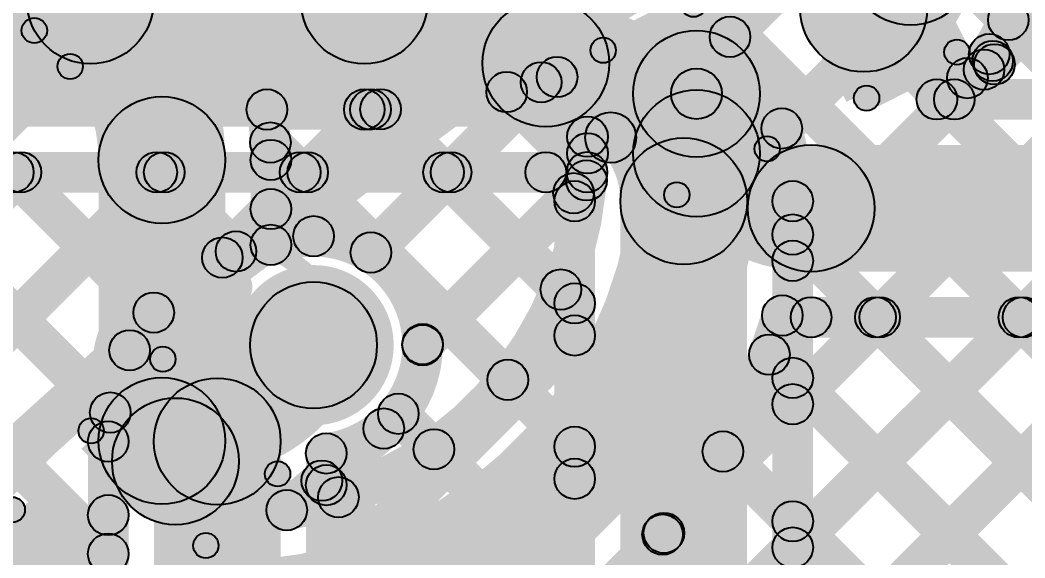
# Model space of a CAD drawing. Header units: millimetres. Extents: x -2.17 to 2.17, y -2.17 to 2.17.
# Drawn here: x -0.4489 to -0.2507, y 0.4434 to 0.5495 of the extents above; entities that cross this region are included whole.
import ezdxf

# ---------------------------------------------------------------- set-up
doc = ezdxf.new("R2010")
doc.units = ezdxf.units.MM
doc.header["$MEASUREMENT"] = 0
for name, color, linetype in [('BottomLayer', 5, 'Continuous'), ('BottomSolder', 6, 'Continuous'), ('Mechanical2', 216, 'Continuous'), ('TopLayer', 1, 'Continuous'), ('TopOverlay', 2, 'Continuous'), ('TopPaste', 8, 'Continuous'), ('TopSolder', 216, 'Continuous'), ('ViaHoleLayer', 16, 'Continuous')]:
    doc.layers.add(name, color=color, linetype=linetype)

# ---------------------------------------------------------------- blocks, each defined once
blk = doc.blocks.new('WS2812B_M____241')
at = {"layer": 'TopOverlay'}
h = blk.add_hatch(color=2, dxfattribs=at)
edge = h.paths.add_edge_path()
edge.add_arc((-0.07, 0.07), 0.0025, 0, 360)
h = blk.add_hatch(color=2, dxfattribs=at)
edge = h.paths.add_edge_path()
edge.add_arc((-0.07, 0.07), 0.0025, 0, 360)
for points in [[(0.07, 0.0725), (0.07, 0.0675), (-0.07, 0.0675), (-0.07, 0.0725)], [(-0.0675, 0.06), (-0.0725, 0.06), (-0.0725, 0.07), (-0.0675, 0.07)]]:
    blk.add_hatch(color=2, dxfattribs=at).paths.add_polyline_path(points)
h = blk.add_hatch(color=2, dxfattribs=at)
edge = h.paths.add_edge_path()
edge.add_arc((-0.07, 0.06), 0.0025, 0, 360)
for centre in [(-0.07, 0.07), (-0.07, 0.07), (-0.07, 0.06)]:
    blk.add_circle(centre, 0.0025, dxfattribs=at)
blk = doc.blocks.new('C__0402_410')
at = {"layer": 'TopLayer'}
for points in [[(-0.0275, -0.0125), (-0.0275, 0.0125), (-0.0095, 0.0125), (-0.0095, -0.0125)], [(0.0095, -0.0125), (0.0095, 0.0125), (0.0275, 0.0125), (0.0275, -0.0125)]]:
    blk.add_hatch(color=1, dxfattribs=at).paths.add_polyline_path(points)
at = {"layer": 'TopOverlay'}
h = blk.add_hatch(color=2, dxfattribs=at)
edge = h.paths.add_edge_path()
edge.add_arc((-0.031, 0.016), 0.0025, 0, 360)
h = blk.add_hatch(color=2, dxfattribs=at)
edge = h.paths.add_edge_path()
edge.add_arc((-0.031, 0.016), 0.0025, 0, 360)
for points in [[(-0.031, 0.0135), (-0.031, 0.0185), (-0.011, 0.0185), (-0.011, 0.0135)], [(0.011, 0.0135), (0.011, 0.0185), (0.031, 0.0185), (0.031, 0.0135)], [(-0.0335, 0.016), (-0.0285, 0.016), (-0.0285, -0.016), (-0.0335, -0.016)], [(0.0285, 0.016), (0.0335, 0.016), (0.0335, -0.016), (0.0285, -0.016)], [(-0.031, -0.0185), (-0.031, -0.0135), (-0.011, -0.0135), (-0.011, -0.0185)], [(0.011, -0.0185), (0.011, -0.0135), (0.031, -0.0135), (0.031, -0.0185)]]:
    blk.add_hatch(color=2, dxfattribs=at).paths.add_polyline_path(points)
h = blk.add_hatch(color=2, dxfattribs=at)
edge = h.paths.add_edge_path()
edge.add_arc((-0.011, 0.016), 0.0025, 0, 360)
h = blk.add_hatch(color=2, dxfattribs=at)
edge = h.paths.add_edge_path()
edge.add_arc((0.011, 0.016), 0.0025, 0, 360)
h = blk.add_hatch(color=2, dxfattribs=at)
edge = h.paths.add_edge_path()
edge.add_arc((0.031, 0.016), 0.0025, 0, 360)
h = blk.add_hatch(color=2, dxfattribs=at)
edge = h.paths.add_edge_path()
edge.add_arc((0.031, 0.016), 0.0025, 0, 360)
h = blk.add_hatch(color=2, dxfattribs=at)
edge = h.paths.add_edge_path()
edge.add_arc((-0.031, -0.016), 0.0025, 0, 360)
h = blk.add_hatch(color=2, dxfattribs=at)
edge = h.paths.add_edge_path()
edge.add_arc((-0.031, -0.016), 0.0025, 0, 360)
h = blk.add_hatch(color=2, dxfattribs=at)
edge = h.paths.add_edge_path()
edge.add_arc((-0.011, -0.016), 0.0025, 0, 360)
h = blk.add_hatch(color=2, dxfattribs=at)
edge = h.paths.add_edge_path()
edge.add_arc((0.011, -0.016), 0.0025, 0, 360)
h = blk.add_hatch(color=2, dxfattribs=at)
edge = h.paths.add_edge_path()
edge.add_arc((0.031, -0.016), 0.0025, 0, 360)
h = blk.add_hatch(color=2, dxfattribs=at)
edge = h.paths.add_edge_path()
edge.add_arc((0.031, -0.016), 0.0025, 0, 360)
at = {"layer": 'TopPaste'}
for points in [[(-0.0275, -0.0125), (-0.0275, 0.0125), (-0.0095, 0.0125), (-0.0095, -0.0125)], [(0.0095, -0.0125), (0.0095, 0.0125), (0.0275, 0.0125), (0.0275, -0.0125)]]:
    blk.add_hatch(color=8, dxfattribs=at).paths.add_polyline_path(points)
at = {"layer": 'TopSolder'}
for points in [[(-0.02986, -0.01486), (-0.02986, 0.01486), (-0.00714, 0.01486), (-0.00714, -0.01486)], [(0.00714, -0.01486), (0.00714, 0.01486), (0.02986, 0.01486), (0.02986, -0.01486)]]:
    blk.add_hatch(color=216, dxfattribs=at).paths.add_polyline_path(points)
at = {"layer": 'TopOverlay'}
for centre in [(-0.031, 0.016), (-0.031, 0.016), (-0.011, 0.016), (0.011, 0.016), (0.031, 0.016), (0.031, 0.016), (-0.031, -0.016), (-0.031, -0.016), (-0.011, -0.016), (0.011, -0.016), (0.031, -0.016), (0.031, -0.016)]:
    blk.add_circle(centre, 0.0025, dxfattribs=at)
blk = doc.blocks.new('C__0402_411')
at = {"layer": 'TopLayer'}
for points in [[(-0.0275, -0.0125), (-0.0275, 0.0125), (-0.0095, 0.0125), (-0.0095, -0.0125)], [(0.0095, -0.0125), (0.0095, 0.0125), (0.0275, 0.0125), (0.0275, -0.0125)]]:
    blk.add_hatch(color=1, dxfattribs=at).paths.add_polyline_path(points)
at = {"layer": 'TopOverlay'}
h = blk.add_hatch(color=2, dxfattribs=at)
edge = h.paths.add_edge_path()
edge.add_arc((-0.031, 0.016), 0.0025, 0, 360)
h = blk.add_hatch(color=2, dxfattribs=at)
edge = h.paths.add_edge_path()
edge.add_arc((-0.031, 0.016), 0.0025, 0, 360)
for points in [[(-0.031, 0.0135), (-0.031, 0.0185), (-0.011, 0.0185), (-0.011, 0.0135)], [(0.011, 0.0135), (0.011, 0.0185), (0.031, 0.0185), (0.031, 0.0135)], [(-0.0335, 0.016), (-0.0285, 0.016), (-0.0285, -0.016), (-0.0335, -0.016)], [(0.0285, 0.016), (0.0335, 0.016), (0.0335, -0.016), (0.0285, -0.016)], [(-0.031, -0.0185), (-0.031, -0.0135), (-0.011, -0.0135), (-0.011, -0.0185)], [(0.011, -0.0185), (0.011, -0.0135), (0.031, -0.0135), (0.031, -0.0185)]]:
    blk.add_hatch(color=2, dxfattribs=at).paths.add_polyline_path(points)
h = blk.add_hatch(color=2, dxfattribs=at)
edge = h.paths.add_edge_path()
edge.add_arc((-0.011, 0.016), 0.0025, 0, 360)
h = blk.add_hatch(color=2, dxfattribs=at)
edge = h.paths.add_edge_path()
edge.add_arc((0.011, 0.016), 0.0025, 0, 360)
h = blk.add_hatch(color=2, dxfattribs=at)
edge = h.paths.add_edge_path()
edge.add_arc((0.031, 0.016), 0.0025, 0, 360)
h = blk.add_hatch(color=2, dxfattribs=at)
edge = h.paths.add_edge_path()
edge.add_arc((0.031, 0.016), 0.0025, 0, 360)
h = blk.add_hatch(color=2, dxfattribs=at)
edge = h.paths.add_edge_path()
edge.add_arc((-0.031, -0.016), 0.0025, 0, 360)
h = blk.add_hatch(color=2, dxfattribs=at)
edge = h.paths.add_edge_path()
edge.add_arc((-0.031, -0.016), 0.0025, 0, 360)
h = blk.add_hatch(color=2, dxfattribs=at)
edge = h.paths.add_edge_path()
edge.add_arc((-0.011, -0.016), 0.0025, 0, 360)
h = blk.add_hatch(color=2, dxfattribs=at)
edge = h.paths.add_edge_path()
edge.add_arc((0.011, -0.016), 0.0025, 0, 360)
h = blk.add_hatch(color=2, dxfattribs=at)
edge = h.paths.add_edge_path()
edge.add_arc((0.031, -0.016), 0.0025, 0, 360)
h = blk.add_hatch(color=2, dxfattribs=at)
edge = h.paths.add_edge_path()
edge.add_arc((0.031, -0.016), 0.0025, 0, 360)
at = {"layer": 'TopPaste'}
for points in [[(-0.0275, -0.0125), (-0.0275, 0.0125), (-0.0095, 0.0125), (-0.0095, -0.0125)], [(0.0095, -0.0125), (0.0095, 0.0125), (0.0275, 0.0125), (0.0275, -0.0125)]]:
    blk.add_hatch(color=8, dxfattribs=at).paths.add_polyline_path(points)
at = {"layer": 'TopSolder'}
for points in [[(-0.02986, -0.01486), (-0.02986, 0.01486), (-0.00714, 0.01486), (-0.00714, -0.01486)], [(0.00714, -0.01486), (0.00714, 0.01486), (0.02986, 0.01486), (0.02986, -0.01486)]]:
    blk.add_hatch(color=216, dxfattribs=at).paths.add_polyline_path(points)
at = {"layer": 'TopOverlay'}
for centre in [(-0.031, 0.016), (-0.031, 0.016), (-0.011, 0.016), (0.011, 0.016), (0.031, 0.016), (0.031, 0.016), (-0.031, -0.016), (-0.031, -0.016), (-0.011, -0.016), (0.011, -0.016), (0.031, -0.016), (0.031, -0.016)]:
    blk.add_circle(centre, 0.0025, dxfattribs=at)

msp = doc.modelspace()

# ---------------------------------------------------------------- hatches: boundary and pattern name
at = {"layer": 'BottomLayer'}
for points in [[(-0.30604, 0.5434), (-0.3117, 0.54906), (0.96823, 1.82898), (0.97388, 1.82332)], [(-1.29351, 1.58342), (-1.28786, 1.58908), (-0.20667, 0.50789), (-0.21233, 0.50224)], [(-1.30951, 1.57114), (-1.30386, 1.57679), (-0.20667, 0.47961), (-0.21233, 0.47395)], [(-1.32551, 1.55885), (-1.31985, 1.56451), (-0.09317, 0.33782), (-0.09883, 0.33217)], [(-0.29583, 0.52532), (-0.30149, 0.53098), (-0.21162, 0.62085), (-0.20596, 0.61519)], [(-0.29367, 0.4992), (-0.29933, 0.50486), (-0.21233, 0.59186), (-0.20667, 0.5862)], [(-0.29367, 0.47091), (-0.29933, 0.47657), (-0.21233, 0.56357), (-0.20667, 0.55791)], [(-0.56506, 0.5285), (-0.56506, 0.5535), (-0.3452, 0.5535), (-0.3452, 0.5285)], [(-0.29367, 0.44263), (-0.29933, 0.44829), (-0.21233, 0.53529), (-0.20667, 0.52963)], [(-0.56506, 0.5155), (-0.56506, 0.5235), (-0.3452, 0.5235), (-0.3452, 0.5155)], [(-0.48132, 0.51667), (-0.47567, 0.52233), (-0.42827, 0.47493), (-0.43392, 0.46927)], [(-0.47201, 0.49057), (-0.47766, 0.49623), (-0.45156, 0.52233), (-0.4459, 0.51667)], [(-0.45917, 0.47512), (-0.46483, 0.48078), (-0.42328, 0.52233), (-0.41762, 0.51667)], [(-0.45304, 0.51667), (-0.44738, 0.52233), (-0.4197, 0.49464), (-0.42535, 0.48899)], [(-0.42475, 0.51667), (-0.4191, 0.52233), (-0.40348, 0.50671), (-0.40914, 0.50106)], [(-0.40616, 0.49985), (-0.41182, 0.5055), (-0.39499, 0.52233), (-0.38934, 0.51667)], [(-0.39647, 0.51667), (-0.39081, 0.52233), (-0.33667, 0.46819), (-0.34233, 0.46253)], [(-0.37687, 0.50085), (-0.38253, 0.50651), (-0.36671, 0.52233), (-0.36105, 0.51667)], [(-0.36819, 0.51667), (-0.36253, 0.52233), (-0.33667, 0.49647), (-0.34233, 0.49081)], [(-0.36667, 0.48277), (-0.37233, 0.48842), (-0.34255, 0.5182), (-0.33689, 0.51255)], [(-0.3355, 0.339), (-0.3435, 0.339), (-0.3435, 0.5138), (-0.3355, 0.5138)], [(-0.3055, 0.339), (-0.3305, 0.339), (-0.3305, 0.5138), (-0.3055, 0.5138)], [(-0.2925, 0.339), (-0.3005, 0.339), (-0.3005, 0.5138), (-0.2925, 0.5138)], [(-0.29933, 0.50438), (-0.29367, 0.51004), (-0.09317, 0.30954), (-0.09883, 0.30388)], [(-0.29367, 0.41435), (-0.29933, 0.42), (-0.21233, 0.507), (-0.20667, 0.50135)], [(-0.38567, 0.43548), (-0.39133, 0.44114), (-0.34233, 0.49014), (-0.33667, 0.48448)], [(-0.45917, 0.44684), (-0.46483, 0.45249), (-0.43011, 0.48721), (-0.42446, 0.48155)], [(-0.29933, 0.4761), (-0.29367, 0.48176), (-0.09911, 0.2872), (-0.10477, 0.28154)], [(-0.46483, 0.4719), (-0.45917, 0.47755), (-0.42867, 0.44705), (-0.43433, 0.4414)], [(-0.37712, 0.46903), (-0.37146, 0.47469), (-0.33667, 0.4399), (-0.34233, 0.43425)], [(-0.4275, 0.37639), (-0.4355, 0.37639), (-0.4355, 0.46639), (-0.4275, 0.46639)], [(-0.3975, 0.37639), (-0.4225, 0.37639), (-0.4225, 0.46639), (-0.3975, 0.46639)], [(-0.3845, 0.37639), (-0.3925, 0.37639), (-0.3925, 0.46404), (-0.3845, 0.46404)], [(-0.38567, 0.4072), (-0.39133, 0.41286), (-0.34233, 0.46186), (-0.33667, 0.4562)], [(-0.39133, 0.45496), (-0.38567, 0.46062), (-0.33667, 0.41162), (-0.34233, 0.40596)], [(-0.45917, 0.41855), (-0.46483, 0.42421), (-0.43433, 0.45471), (-0.42867, 0.44905)], [(-0.29933, 0.44781), (-0.29367, 0.45347), (0.00283, 0.15697), (-0.00283, 0.15131)]]:
    msp.add_hatch(color=5, dxfattribs=at).paths.add_polyline_path(points)
h = msp.add_hatch(color=5, dxfattribs=at)
edge = h.paths.add_edge_path()
edge.add_arc((-0.3452, 0.541), 0.0125, 0, 360)
h = msp.add_hatch(color=5, dxfattribs=at)
edge = h.paths.add_edge_path()
edge.add_arc((-0.3452, 0.541), 0.0125, 0, 360)
h = msp.add_hatch(color=5, dxfattribs=at)
edge = h.paths.add_edge_path()
edge.add_arc((-0.30887, 0.54623), 0.004, 0, 360)
h = msp.add_hatch(color=5, dxfattribs=at)
edge = h.paths.add_edge_path()
edge.add_arc((-0.29866, 0.52815), 0.004, 0, 360)
h = msp.add_hatch(color=5, dxfattribs=at)
edge = h.paths.add_edge_path()
edge.add_arc((-0.318, 0.5138), 0.0125, 0, 360)
h = msp.add_hatch(color=5, dxfattribs=at)
edge = h.paths.add_edge_path()
edge.add_arc((-0.318, 0.5138), 0.0125, 0, 360)
h = msp.add_hatch(color=5, dxfattribs=at)
edge = h.paths.add_edge_path()
edge.add_arc((-0.45021, 0.5195), 0.004, 0, 360)
h = msp.add_hatch(color=5, dxfattribs=at)
edge = h.paths.add_edge_path()
edge.add_arc((-0.44873, 0.5195), 0.004, 0, 360)
h = msp.add_hatch(color=5, dxfattribs=at)
edge = h.paths.add_edge_path()
edge.add_arc((-0.42193, 0.5195), 0.004, 0, 360)
h = msp.add_hatch(color=5, dxfattribs=at)
edge = h.paths.add_edge_path()
edge.add_arc((-0.42045, 0.5195), 0.004, 0, 360)
h = msp.add_hatch(color=5, dxfattribs=at)
edge = h.paths.add_edge_path()
edge.add_arc((-0.39364, 0.5195), 0.004, 0, 360)
h = msp.add_hatch(color=5, dxfattribs=at)
edge = h.paths.add_edge_path()
edge.add_arc((-0.39216, 0.5195), 0.004, 0, 360)
h = msp.add_hatch(color=5, dxfattribs=at)
edge = h.paths.add_edge_path()
edge.add_arc((-0.36536, 0.5195), 0.004, 0, 360)
h = msp.add_hatch(color=5, dxfattribs=at)
edge = h.paths.add_edge_path()
edge.add_arc((-0.36388, 0.5195), 0.004, 0, 360)
h = msp.add_hatch(color=5, dxfattribs=at)
edge = h.paths.add_edge_path()
edge.add_arc((-0.3452, 0.5195), 0.004, 0, 360)
h = msp.add_hatch(color=5, dxfattribs=at)
edge = h.paths.add_edge_path()
edge.add_arc((-0.3452, 0.5195), 0.004, 0, 360)
h = msp.add_hatch(color=5, dxfattribs=at)
edge = h.paths.add_edge_path()
edge.add_arc((-0.33972, 0.51537), 0.004, 0, 360)
h = msp.add_hatch(color=5, dxfattribs=at)
edge = h.paths.add_edge_path()
edge.add_arc((-0.3395, 0.5138), 0.004, 0, 360)
h = msp.add_hatch(color=5, dxfattribs=at)
edge = h.paths.add_edge_path()
edge.add_arc((-0.3395, 0.5138), 0.004, 0, 360)
h = msp.add_hatch(color=5, dxfattribs=at)
edge = h.paths.add_edge_path()
edge.add_arc((-0.2965, 0.5138), 0.004, 0, 360)
h = msp.add_hatch(color=5, dxfattribs=at)
edge = h.paths.add_edge_path()
edge.add_arc((-0.2965, 0.5138), 0.004, 0, 360)
h = msp.add_hatch(color=5, dxfattribs=at)
edge = h.paths.add_edge_path()
edge.add_arc((-0.391, 0.50689), 0.004, 0, 360)
h = msp.add_hatch(color=5, dxfattribs=at)
edge = h.paths.add_edge_path()
edge.add_arc((-0.391, 0.50689), 0.004, 0, 360)
h = msp.add_hatch(color=5, dxfattribs=at)
edge = h.paths.add_edge_path()
edge.add_arc((-0.2965, 0.50721), 0.004, 0, 360)
h = msp.add_hatch(color=5, dxfattribs=at)
edge = h.paths.add_edge_path()
edge.add_arc((-0.40631, 0.50388), 0.004, 0, 360)
h = msp.add_hatch(color=5, dxfattribs=at)
edge = h.paths.add_edge_path()
edge.add_arc((-0.3797, 0.50368), 0.004, 0, 360)
h = msp.add_hatch(color=5, dxfattribs=at)
edge = h.paths.add_edge_path()
edge.add_arc((-0.40899, 0.50267), 0.004, 0, 360)
h = msp.add_hatch(color=5, dxfattribs=at)
edge = h.paths.add_edge_path()
edge.add_arc((-0.2965, 0.50203), 0.004, 0, 360)
h = msp.add_hatch(color=5, dxfattribs=at)
edge = h.paths.add_edge_path()
edge.add_arc((-0.391, 0.48539), 0.0125, 0, 360)
h = msp.add_hatch(color=5, dxfattribs=at)
edge = h.paths.add_edge_path()
edge.add_arc((-0.3395, 0.49364), 0.004, 0, 360)
h = msp.add_hatch(color=5, dxfattribs=at)
edge = h.paths.add_edge_path()
edge.add_arc((-0.42252, 0.49181), 0.004, 0, 360)
h = msp.add_hatch(color=5, dxfattribs=at)
edge = h.paths.add_edge_path()
edge.add_arc((-0.391, 0.48539), 0.01181, 0, 360)
h = msp.add_hatch(color=5, dxfattribs=at)
edge = h.paths.add_edge_path()
edge.add_arc((-0.3695, 0.48559), 0.004, 0, 360)
h = msp.add_hatch(color=5, dxfattribs=at)
edge = h.paths.add_edge_path()
edge.add_arc((-0.3395, 0.48731), 0.004, 0, 360)
h = msp.add_hatch(color=5, dxfattribs=at)
edge = h.paths.add_edge_path()
edge.add_arc((-0.42729, 0.48438), 0.004, 0, 360)
h = msp.add_hatch(color=5, dxfattribs=at)
edge = h.paths.add_edge_path()
edge.add_arc((-0.3695, 0.48539), 0.004, 0, 360)
h = msp.add_hatch(color=5, dxfattribs=at)
edge = h.paths.add_edge_path()
edge.add_arc((-0.3695, 0.48539), 0.004, 0, 360)
h = msp.add_hatch(color=5, dxfattribs=at)
edge = h.paths.add_edge_path()
edge.add_arc((-0.2965, 0.47893), 0.004, 0, 360)
h = msp.add_hatch(color=5, dxfattribs=at)
edge = h.paths.add_edge_path()
edge.add_arc((-0.41, 0.46639), 0.0125, 0, 360)
h = msp.add_hatch(color=5, dxfattribs=at)
edge = h.paths.add_edge_path()
edge.add_arc((-0.41, 0.46639), 0.0125, 0, 360)
h = msp.add_hatch(color=5, dxfattribs=at)
edge = h.paths.add_edge_path()
edge.add_arc((-0.2965, 0.47374), 0.004, 0, 360)
h = msp.add_hatch(color=5, dxfattribs=at)
edge = h.paths.add_edge_path()
edge.add_arc((-0.4311, 0.4721), 0.004, 0, 360)
h = msp.add_hatch(color=5, dxfattribs=at)
edge = h.paths.add_edge_path()
edge.add_arc((-0.37429, 0.47186), 0.004, 0, 360)
h = msp.add_hatch(color=5, dxfattribs=at)
edge = h.paths.add_edge_path()
edge.add_arc((-0.4315, 0.46639), 0.004, 0, 360)
h = msp.add_hatch(color=5, dxfattribs=at)
edge = h.paths.add_edge_path()
edge.add_arc((-0.4315, 0.46639), 0.004, 0, 360)
h = msp.add_hatch(color=5, dxfattribs=at)
edge = h.paths.add_edge_path()
edge.add_arc((-0.3885, 0.46404), 0.004, 0, 360)
h = msp.add_hatch(color=5, dxfattribs=at)
edge = h.paths.add_edge_path()
edge.add_arc((-0.3885, 0.46404), 0.004, 0, 360)
h = msp.add_hatch(color=5, dxfattribs=at)
edge = h.paths.add_edge_path()
edge.add_arc((-0.3395, 0.46536), 0.004, 0, 360)
h = msp.add_hatch(color=5, dxfattribs=at)
edge = h.paths.add_edge_path()
edge.add_arc((-0.3885, 0.45779), 0.004, 0, 360)
h = msp.add_hatch(color=5, dxfattribs=at)
edge = h.paths.add_edge_path()
edge.add_arc((-0.3395, 0.45903), 0.004, 0, 360)
h = msp.add_hatch(color=5, dxfattribs=at)
edge = h.paths.add_edge_path()
edge.add_arc((-0.4315, 0.45188), 0.004, 0, 360)
h = msp.add_hatch(color=5, dxfattribs=at)
edge = h.paths.add_edge_path()
edge.add_arc((-0.2965, 0.45064), 0.004, 0, 360)
h = msp.add_hatch(color=5, dxfattribs=at)
edge = h.paths.add_edge_path()
edge.add_arc((-0.4315, 0.44423), 0.004, 0, 360)
h = msp.add_hatch(color=5, dxfattribs=at)
edge = h.paths.add_edge_path()
edge.add_arc((-0.2965, 0.44546), 0.004, 0, 360)
at = {"layer": 'BottomSolder'}
h = msp.add_hatch(color=6, dxfattribs=at)
edge = h.paths.add_edge_path()
edge.add_arc((-0.391, 0.48539), 0.01581, 0, 360)
at = {"layer": 'TopLayer'}
for points in [[(-0.25423, 0.53864), (-0.25989, 0.5443), (-0.18947, 0.61472), (-0.18381, 0.60906)], [(-0.43503, 0.54089), (-0.43503, 0.56589), (-0.381, 0.56589), (-0.381, 0.54089)], [(-0.25681, 0.54672), (-0.25116, 0.55238), (-0.2355, 0.53672), (-0.24115, 0.53106)], [(-0.26023, 0.53452), (-0.26386, 0.54165), (-0.25853, 0.54437), (-0.2549, 0.53724)], [(-0.26181, 0.53106), (-0.26747, 0.53672), (-0.2616, 0.54259), (-0.25594, 0.53693)], [(-0.37687, 0.50085), (-0.38253, 0.50651), (-0.34895, 0.54009), (-0.34329, 0.53443)], [(-0.34655, 0.53648), (-0.33942, 0.54011), (-0.33342, 0.52834), (-0.34055, 0.52471)], [(-0.33014, 0.52191), (-0.33468, 0.53082), (-0.31775, 0.53945), (-0.31321, 0.53054)], [(-0.35574, 0.53251), (-0.35009, 0.53817), (-0.33425, 0.52234), (-0.33991, 0.51668)], [(-0.26807, 0.52989), (-0.26807, 0.53789), (-0.23746, 0.53789), (-0.23746, 0.52989)], [(-0.4002, 0.52789), (-0.4002, 0.53589), (-0.381, 0.53589), (-0.381, 0.52789)], [(-0.39659, 0.50942), (-0.40225, 0.51507), (-0.3826, 0.53472), (-0.37694, 0.52907)], [(-0.38062, 0.52911), (-0.37496, 0.53476), (-0.3394, 0.4992), (-0.34506, 0.49354)], [(-0.30298, 0.52324), (-0.32798, 0.52324), (-0.32798, 0.53499), (-0.30298, 0.53499)], [(-0.40234, 0.52254), (-0.39668, 0.5282), (-0.34986, 0.48138), (-0.35552, 0.47572)], [(-0.33298, 0.52324), (-0.34098, 0.52324), (-0.34098, 0.52653), (-0.33298, 0.52653)], [(-0.29288, 0.49989), (-0.29288, 0.52489), (-0.23746, 0.52489), (-0.23746, 0.49989)], [(-0.40842, 0.46651), (-0.43342, 0.46651), (-0.43342, 0.52193), (-0.40842, 0.52193)], [(-0.39542, 0.50517), (-0.40342, 0.50517), (-0.40342, 0.52193), (-0.39542, 0.52193)], [(-0.36667, 0.48277), (-0.37233, 0.48842), (-0.34001, 0.52074), (-0.33435, 0.51508)], [(-0.4102, 0.4529), (-0.4263, 0.47204), (-0.39905, 0.49496), (-0.38295, 0.47582)], [(-0.35499, 0.38131), (-0.36065, 0.38697), (-0.2539, 0.49372), (-0.24824, 0.48806)], [(-0.34085, 0.36717), (-0.3465, 0.37283), (-0.22449, 0.49484), (-0.21884, 0.48918)], [(-0.31908, 0.44551), (-0.32473, 0.45117), (-0.28218, 0.49372), (-0.27653, 0.48806)], [(-0.29288, 0.48689), (-0.29288, 0.49489), (-0.23746, 0.49489), (-0.23746, 0.48689)], [(-0.28301, 0.48806), (-0.27735, 0.49372), (-0.21963, 0.436), (-0.22528, 0.43034)], [(-0.25472, 0.48806), (-0.24907, 0.49372), (-0.20667, 0.45132), (-0.21233, 0.44567)], [(-0.30393, 0.4807), (-0.29827, 0.48635), (-0.20927, 0.39736), (-0.21493, 0.3917)], [(-0.37712, 0.46903), (-0.37146, 0.47469), (-0.36444, 0.46768), (-0.3701, 0.46202)], [(-0.39372, 0.44978), (-0.39887, 0.45591), (-0.37974, 0.472), (-0.37459, 0.46587)], [(-0.31309, 0.46158), (-0.30744, 0.46724), (-0.21907, 0.37887), (-0.22472, 0.37321)], [(-0.3922, 0.45584), (-0.38655, 0.46149), (-0.38327, 0.45821), (-0.38892, 0.45256)], [(-0.325, 0.4452), (-0.31934, 0.45086), (-0.27371, 0.40523), (-0.27937, 0.39957)]]:
    msp.add_hatch(color=1, dxfattribs=at).paths.add_polyline_path(points)
h = msp.add_hatch(color=1, dxfattribs=at)
edge = h.paths.add_edge_path()
edge.add_arc((-0.27326, 0.56105), 0.0125, 0, 360)
h = msp.add_hatch(color=1, dxfattribs=at)
edge = h.paths.add_edge_path()
edge.add_arc((-0.27326, 0.56105), 0.0125, 0, 360)
h = msp.add_hatch(color=1, dxfattribs=at)
edge = h.paths.add_edge_path()
edge.add_arc((-0.43503, 0.55339), 0.0125, 0, 360)
h = msp.add_hatch(color=1, dxfattribs=at)
edge = h.paths.add_edge_path()
edge.add_arc((-0.43503, 0.55339), 0.0125, 0, 360)
h = msp.add_hatch(color=1, dxfattribs=at)
edge = h.paths.add_edge_path()
edge.add_arc((-0.43503, 0.55339), 0.0125, 0, 360)
h = msp.add_hatch(color=1, dxfattribs=at)
edge = h.paths.add_edge_path()
edge.add_arc((-0.381, 0.55339), 0.0125, 0, 360)
h = msp.add_hatch(color=1, dxfattribs=at)
edge = h.paths.add_edge_path()
edge.add_arc((-0.381, 0.55339), 0.0125, 0, 360)
h = msp.add_hatch(color=1, dxfattribs=at)
edge = h.paths.add_edge_path()
edge.add_arc((-0.28252, 0.55179), 0.0125, 0, 360)
h = msp.add_hatch(color=1, dxfattribs=at)
edge = h.paths.add_edge_path()
edge.add_arc((-0.25399, 0.54955), 0.004, 0, 360)
h = msp.add_hatch(color=1, dxfattribs=at)
edge = h.paths.add_edge_path()
edge.add_arc((-0.31548, 0.53499), 0.0125, 0, 360)
h = msp.add_hatch(color=1, dxfattribs=at)
edge = h.paths.add_edge_path()
edge.add_arc((-0.31548, 0.53499), 0.0125, 0, 360)
h = msp.add_hatch(color=1, dxfattribs=at)
edge = h.paths.add_edge_path()
edge.add_arc((-0.25774, 0.54282), 0.004, 0, 360)
h = msp.add_hatch(color=1, dxfattribs=at)
edge = h.paths.add_edge_path()
edge.add_arc((-0.25774, 0.54282), 0.004, 0, 360)
h = msp.add_hatch(color=1, dxfattribs=at)
edge = h.paths.add_edge_path()
edge.add_arc((-0.25706, 0.54147), 0.004, 0, 360)
h = msp.add_hatch(color=1, dxfattribs=at)
edge = h.paths.add_edge_path()
edge.add_arc((-0.25877, 0.53976), 0.004, 0, 360)
h = msp.add_hatch(color=1, dxfattribs=at)
edge = h.paths.add_edge_path()
edge.add_arc((-0.25672, 0.5408), 0.004, 0, 360)
h = msp.add_hatch(color=1, dxfattribs=at)
edge = h.paths.add_edge_path()
edge.add_arc((-0.34612, 0.53726), 0.004, 0, 360)
h = msp.add_hatch(color=1, dxfattribs=at)
edge = h.paths.add_edge_path()
edge.add_arc((-0.34298, 0.5383), 0.004, 0, 360)
h = msp.add_hatch(color=1, dxfattribs=at)
edge = h.paths.add_edge_path()
edge.add_arc((-0.34298, 0.5383), 0.004, 0, 360)
h = msp.add_hatch(color=1, dxfattribs=at)
edge = h.paths.add_edge_path()
edge.add_arc((-0.26205, 0.53809), 0.004, 0, 360)
h = msp.add_hatch(color=1, dxfattribs=at)
edge = h.paths.add_edge_path()
edge.add_arc((-0.26205, 0.53809), 0.004, 0, 360)
h = msp.add_hatch(color=1, dxfattribs=at)
edge = h.paths.add_edge_path()
edge.add_arc((-0.26205, 0.53809), 0.004, 0, 360)
h = msp.add_hatch(color=1, dxfattribs=at)
edge = h.paths.add_edge_path()
edge.add_arc((-0.35291, 0.53534), 0.004, 0, 360)
h = msp.add_hatch(color=1, dxfattribs=at)
edge = h.paths.add_edge_path()
edge.add_arc((-0.31548, 0.53499), 0.005, 0, 360)
h = msp.add_hatch(color=1, dxfattribs=at)
edge = h.paths.add_edge_path()
edge.add_arc((-0.26807, 0.53389), 0.004, 0, 360)
h = msp.add_hatch(color=1, dxfattribs=at)
edge = h.paths.add_edge_path()
edge.add_arc((-0.26807, 0.53389), 0.004, 0, 360)
h = msp.add_hatch(color=1, dxfattribs=at)
edge = h.paths.add_edge_path()
edge.add_arc((-0.26464, 0.53389), 0.004, 0, 360)
h = msp.add_hatch(color=1, dxfattribs=at)
edge = h.paths.add_edge_path()
edge.add_arc((-0.4002, 0.53189), 0.004, 0, 360)
h = msp.add_hatch(color=1, dxfattribs=at)
edge = h.paths.add_edge_path()
edge.add_arc((-0.4002, 0.53189), 0.004, 0, 360)
h = msp.add_hatch(color=1, dxfattribs=at)
edge = h.paths.add_edge_path()
edge.add_arc((-0.381, 0.53189), 0.004, 0, 360)
h = msp.add_hatch(color=1, dxfattribs=at)
edge = h.paths.add_edge_path()
edge.add_arc((-0.381, 0.53189), 0.004, 0, 360)
h = msp.add_hatch(color=1, dxfattribs=at)
edge = h.paths.add_edge_path()
edge.add_arc((-0.37977, 0.5319), 0.004, 0, 360)
h = msp.add_hatch(color=1, dxfattribs=at)
edge = h.paths.add_edge_path()
edge.add_arc((-0.37779, 0.53193), 0.004, 0, 360)
h = msp.add_hatch(color=1, dxfattribs=at)
edge = h.paths.add_edge_path()
edge.add_arc((-0.31548, 0.52324), 0.0125, 0, 360)
h = msp.add_hatch(color=1, dxfattribs=at)
edge = h.paths.add_edge_path()
edge.add_arc((-0.31548, 0.52324), 0.0125, 0, 360)
h = msp.add_hatch(color=1, dxfattribs=at)
edge = h.paths.add_edge_path()
edge.add_arc((-0.42092, 0.52193), 0.0125, 0, 360)
h = msp.add_hatch(color=1, dxfattribs=at)
edge = h.paths.add_edge_path()
edge.add_arc((-0.42092, 0.52193), 0.0125, 0, 360)
h = msp.add_hatch(color=1, dxfattribs=at)
edge = h.paths.add_edge_path()
edge.add_arc((-0.33241, 0.52636), 0.005, 0, 360)
h = msp.add_hatch(color=1, dxfattribs=at)
edge = h.paths.add_edge_path()
edge.add_arc((-0.39951, 0.52537), 0.004, 0, 360)
h = msp.add_hatch(color=1, dxfattribs=at)
edge = h.paths.add_edge_path()
edge.add_arc((-0.33698, 0.52653), 0.004, 0, 360)
h = msp.add_hatch(color=1, dxfattribs=at)
edge = h.paths.add_edge_path()
edge.add_arc((-0.33698, 0.52653), 0.004, 0, 360)
h = msp.add_hatch(color=1, dxfattribs=at)
edge = h.paths.add_edge_path()
edge.add_arc((-0.33698, 0.52324), 0.004, 0, 360)
h = msp.add_hatch(color=1, dxfattribs=at)
edge = h.paths.add_edge_path()
edge.add_arc((-0.33698, 0.52324), 0.004, 0, 360)
h = msp.add_hatch(color=1, dxfattribs=at)
edge = h.paths.add_edge_path()
edge.add_arc((-0.39942, 0.52193), 0.004, 0, 360)
h = msp.add_hatch(color=1, dxfattribs=at)
edge = h.paths.add_edge_path()
edge.add_arc((-0.39942, 0.52193), 0.004, 0, 360)
h = msp.add_hatch(color=1, dxfattribs=at)
edge = h.paths.add_edge_path()
edge.add_arc((-0.33708, 0.51951), 0.004, 0, 360)
h = msp.add_hatch(color=1, dxfattribs=at)
edge = h.paths.add_edge_path()
edge.add_arc((-0.29288, 0.51239), 0.0125, 0, 360)
h = msp.add_hatch(color=1, dxfattribs=at)
edge = h.paths.add_edge_path()
edge.add_arc((-0.29288, 0.51239), 0.0125, 0, 360)
h = msp.add_hatch(color=1, dxfattribs=at)
edge = h.paths.add_edge_path()
edge.add_arc((-0.33718, 0.51791), 0.004, 0, 360)
h = msp.add_hatch(color=1, dxfattribs=at)
edge = h.paths.add_edge_path()
edge.add_arc((-0.39942, 0.51225), 0.004, 0, 360)
h = msp.add_hatch(color=1, dxfattribs=at)
edge = h.paths.add_edge_path()
edge.add_arc((-0.39942, 0.50517), 0.004, 0, 360)
h = msp.add_hatch(color=1, dxfattribs=at)
edge = h.paths.add_edge_path()
edge.add_arc((-0.39942, 0.50517), 0.004, 0, 360)
h = msp.add_hatch(color=1, dxfattribs=at)
edge = h.paths.add_edge_path()
edge.add_arc((-0.3797, 0.50368), 0.004, 0, 360)
h = msp.add_hatch(color=1, dxfattribs=at)
edge = h.paths.add_edge_path()
edge.add_arc((-0.34223, 0.49637), 0.004, 0, 360)
h = msp.add_hatch(color=1, dxfattribs=at)
edge = h.paths.add_edge_path()
edge.add_arc((-0.391, 0.48539), 0.0125, 0, 360)
h = msp.add_hatch(color=1, dxfattribs=at)
edge = h.paths.add_edge_path()
edge.add_arc((-0.391, 0.48539), 0.01181, 0, 360)
h = msp.add_hatch(color=1, dxfattribs=at)
edge = h.paths.add_edge_path()
edge.add_arc((-0.29855, 0.49125), 0.004, 0, 360)
h = msp.add_hatch(color=1, dxfattribs=at)
edge = h.paths.add_edge_path()
edge.add_arc((-0.29855, 0.49125), 0.004, 0, 360)
h = msp.add_hatch(color=1, dxfattribs=at)
edge = h.paths.add_edge_path()
edge.add_arc((-0.29288, 0.49089), 0.004, 0, 360)
h = msp.add_hatch(color=1, dxfattribs=at)
edge = h.paths.add_edge_path()
edge.add_arc((-0.29288, 0.49089), 0.004, 0, 360)
h = msp.add_hatch(color=1, dxfattribs=at)
edge = h.paths.add_edge_path()
edge.add_arc((-0.28018, 0.49089), 0.004, 0, 360)
h = msp.add_hatch(color=1, dxfattribs=at)
edge = h.paths.add_edge_path()
edge.add_arc((-0.27935, 0.49089), 0.004, 0, 360)
h = msp.add_hatch(color=1, dxfattribs=at)
edge = h.paths.add_edge_path()
edge.add_arc((-0.25189, 0.49089), 0.004, 0, 360)
h = msp.add_hatch(color=1, dxfattribs=at)
edge = h.paths.add_edge_path()
edge.add_arc((-0.25107, 0.49089), 0.004, 0, 360)
h = msp.add_hatch(color=1, dxfattribs=at)
edge = h.paths.add_edge_path()
edge.add_arc((-0.3695, 0.48559), 0.004, 0, 360)
h = msp.add_hatch(color=1, dxfattribs=at)
edge = h.paths.add_edge_path()
edge.add_arc((-0.3695, 0.48539), 0.004, 0, 360)
h = msp.add_hatch(color=1, dxfattribs=at)
edge = h.paths.add_edge_path()
edge.add_arc((-0.3695, 0.48539), 0.004, 0, 360)
h = msp.add_hatch(color=1, dxfattribs=at)
edge = h.paths.add_edge_path()
edge.add_arc((-0.3011, 0.48352), 0.004, 0, 360)
h = msp.add_hatch(color=1, dxfattribs=at)
edge = h.paths.add_edge_path()
edge.add_arc((-0.35269, 0.47855), 0.004, 0, 360)
h = msp.add_hatch(color=1, dxfattribs=at)
edge = h.paths.add_edge_path()
edge.add_arc((-0.42092, 0.46651), 0.0125, 0, 360)
h = msp.add_hatch(color=1, dxfattribs=at)
edge = h.paths.add_edge_path()
edge.add_arc((-0.37429, 0.47186), 0.004, 0, 360)
h = msp.add_hatch(color=1, dxfattribs=at)
edge = h.paths.add_edge_path()
edge.add_arc((-0.41825, 0.46247), 0.0125, 0, 360)
h = msp.add_hatch(color=1, dxfattribs=at)
edge = h.paths.add_edge_path()
edge.add_arc((-0.37716, 0.46894), 0.004, 0, 360)
h = msp.add_hatch(color=1, dxfattribs=at)
edge = h.paths.add_edge_path()
edge.add_arc((-0.37716, 0.46894), 0.004, 0, 360)
h = msp.add_hatch(color=1, dxfattribs=at)
edge = h.paths.add_edge_path()
edge.add_arc((-0.36727, 0.46485), 0.004, 0, 360)
h = msp.add_hatch(color=1, dxfattribs=at)
edge = h.paths.add_edge_path()
edge.add_arc((-0.31027, 0.46441), 0.004, 0, 360)
h = msp.add_hatch(color=1, dxfattribs=at)
edge = h.paths.add_edge_path()
edge.add_arc((-0.38937, 0.45866), 0.004, 0, 360)
h = msp.add_hatch(color=1, dxfattribs=at)
edge = h.paths.add_edge_path()
edge.add_arc((-0.3861, 0.45539), 0.004, 0, 360)
h = msp.add_hatch(color=1, dxfattribs=at)
edge = h.paths.add_edge_path()
edge.add_arc((-0.39629, 0.45284), 0.004, 0, 360)
h = msp.add_hatch(color=1, dxfattribs=at)
edge = h.paths.add_edge_path()
edge.add_arc((-0.39629, 0.45284), 0.004, 0, 360)
h = msp.add_hatch(color=1, dxfattribs=at)
edge = h.paths.add_edge_path()
edge.add_arc((-0.32217, 0.44803), 0.004, 0, 360)
h = msp.add_hatch(color=1, dxfattribs=at)
edge = h.paths.add_edge_path()
edge.add_arc((-0.32191, 0.44834), 0.004, 0, 360)
at = {"layer": 'ViaHoleLayer'}
h = msp.add_hatch(color=16, dxfattribs=at)
edge = h.paths.add_edge_path()
edge.add_arc((-0.391, 0.48539), 0.00591, 0, 360)

# ---------------------------------------------------------------- linework, layer by layer
at = {"layer": 'BottomLayer'}
for points, const_width in [([(-0.3452, 0.5625, -0.414214), (-0.2965, 0.5138)], 0.008), ([(-0.3452, 0.541, -0.414214), (-0.318, 0.5138)], 0.025), ([(-0.3452, 0.5195, -0.414214), (-0.3395, 0.5138)], 0.008), ([(-0.4315, 0.46639, -0.414214), (-0.391, 0.50689)], 0.008), ([(-0.391, 0.50689, -0.414214), (-0.3695, 0.48539)], 0.008), ([(-0.41, 0.46639, -0.414214), (-0.391, 0.48539)], 0.025), ([(-0.3695, 0.48539, -0.380477), (-0.3885, 0.46404)], 0.008)]:
    msp.add_lwpolyline(points, format="xyb", dxfattribs=dict(at, const_width=const_width))
for centre, radius in [((-0.3452, 0.541), 0.0125), ((-0.3452, 0.541), 0.0125), ((-0.30887, 0.54623), 0.004), ((-0.29866, 0.52815), 0.004), ((-0.318, 0.5138), 0.0125), ((-0.318, 0.5138), 0.0125), ((-0.45021, 0.5195), 0.004), ((-0.44873, 0.5195), 0.004), ((-0.42193, 0.5195), 0.004), ((-0.42045, 0.5195), 0.004), ((-0.39364, 0.5195), 0.004), ((-0.39216, 0.5195), 0.004), ((-0.36536, 0.5195), 0.004), ((-0.36388, 0.5195), 0.004), ((-0.3452, 0.5195), 0.004), ((-0.3452, 0.5195), 0.004), ((-0.33972, 0.51537), 0.004), ((-0.3395, 0.5138), 0.004), ((-0.3395, 0.5138), 0.004), ((-0.2965, 0.5138), 0.004), ((-0.2965, 0.5138), 0.004), ((-0.391, 0.50689), 0.004), ((-0.391, 0.50689), 0.004), ((-0.2965, 0.50721), 0.004), ((-0.40631, 0.50388), 0.004), ((-0.3797, 0.50368), 0.004), ((-0.40899, 0.50267), 0.004), ((-0.2965, 0.50203), 0.004), ((-0.391, 0.48539), 0.0125), ((-0.3395, 0.49364), 0.004), ((-0.42252, 0.49181), 0.004), ((-0.3695, 0.48559), 0.004), ((-0.3395, 0.48731), 0.004), ((-0.42729, 0.48438), 0.004), ((-0.3695, 0.48539), 0.004), ((-0.3695, 0.48539), 0.004), ((-0.2965, 0.47893), 0.004), ((-0.41, 0.46639), 0.0125), ((-0.41, 0.46639), 0.0125), ((-0.2965, 0.47374), 0.004), ((-0.4311, 0.4721), 0.004), ((-0.37429, 0.47186), 0.004), ((-0.4315, 0.46639), 0.004), ((-0.4315, 0.46639), 0.004), ((-0.3885, 0.46404), 0.004), ((-0.3885, 0.46404), 0.004), ((-0.3395, 0.46536), 0.004), ((-0.3885, 0.45779), 0.004), ((-0.3395, 0.45903), 0.004), ((-0.4315, 0.45188), 0.004), ((-0.2965, 0.45064), 0.004), ((-0.4315, 0.44423), 0.004), ((-0.2965, 0.44546), 0.004)]:
    msp.add_circle(centre, radius, dxfattribs=at)
at = {"layer": 'Mechanical2', "const_width": 0.01}
for points in [[(2.16535, 0.001, 1), (-2.16535, 0.001, 1)], [(2.08135, -0.01, 1), (-2.04935, -0.01, 1)], [(1.84055, 0.001, 1), (-1.84055, 0.001, 1)], [(1.6437, 0.001, 1), (-1.6437, 0.001, 1)], [(1.50394, 0, 1), (-1.50394, 0, 1)], [(1.30709, 0.001, 1), (-1.30709, 0.001, 1)], [(1.17323, 0.001, 1), (-1.17323, 0.001, 1)], [(0.97638, 0.001, 1), (-0.97638, 0.001, 1)], [(0.84252, 0.001, 1), (-0.84252, 0.001, 1)], [(0.64567, 0.001, 1), (-0.64567, 0.001, 1)], [(0.51081, -0.01261, 1), (-0.51281, -0.01261, 1)]]:
    msp.add_lwpolyline(points, format="xyb", close=True, dxfattribs=at)
at = {"layer": 'TopLayer'}
for points, const_width in [([(-0.28653, 0.64786, -0.414214), (-0.381, 0.55339)], 0.025), ([(-0.46304, 0.56405, -0.183906), (-0.43503, 0.55339)], 0.025), ([(-0.27326, 0.56105, -0.414214), (-0.28252, 0.55179)], 0.025), ([(-0.43503, 0.55339, -0.214005), (-0.42092, 0.52193)], 0.025), ([(-0.25176, 0.56105, -0.159967), (-0.25774, 0.54282)], 0.008), ([(-0.29288, 0.51239, -0.414214), (-0.31548, 0.53499)], 0.025), ([(-0.25774, 0.54282, -0.052092), (-0.26205, 0.53809)], 0.008), ([(-0.34298, 0.5383, -0.083695), (-0.381, 0.53189)], 0.008), ([(-0.26205, 0.53809, -0.05992), (-0.26807, 0.53389)], 0.008), ([(-0.31548, 0.52324, -0.414214), (-0.40842, 0.43031)], 0.025), ([(-0.4002, 0.53189, -0.039309), (-0.39942, 0.52193)], 0.008), ([(-0.33698, 0.52324, -0.365091), (-0.39629, 0.45284)], 0.008), ([(-0.39942, 0.50517, -0.537609), (-0.3695, 0.48539)], 0.008), ([(-0.29855, 0.49125, -0.333468), (-0.40842, 0.40881)], 0.008), ([(-0.29288, 0.49089, -0.032202), (-0.29855, 0.49125)], 0.008), ([(-0.3695, 0.48539, -0.221394), (-0.37716, 0.46894)], 0.008)]:
    msp.add_lwpolyline(points, format="xyb", dxfattribs=dict(at, const_width=const_width))
for centre, radius in [((-0.27326, 0.56105), 0.0125), ((-0.27326, 0.56105), 0.0125), ((-0.43503, 0.55339), 0.0125), ((-0.43503, 0.55339), 0.0125), ((-0.43503, 0.55339), 0.0125), ((-0.381, 0.55339), 0.0125), ((-0.381, 0.55339), 0.0125), ((-0.28252, 0.55179), 0.0125), ((-0.25399, 0.54955), 0.004), ((-0.31548, 0.53499), 0.0125), ((-0.31548, 0.53499), 0.0125), ((-0.25774, 0.54282), 0.004), ((-0.25774, 0.54282), 0.004), ((-0.25706, 0.54147), 0.004), ((-0.25877, 0.53976), 0.004), ((-0.25672, 0.5408), 0.004), ((-0.34612, 0.53726), 0.004), ((-0.34298, 0.5383), 0.004), ((-0.34298, 0.5383), 0.004), ((-0.26205, 0.53809), 0.004), ((-0.26205, 0.53809), 0.004), ((-0.26205, 0.53809), 0.004), ((-0.35291, 0.53534), 0.004), ((-0.31548, 0.53499), 0.005), ((-0.26807, 0.53389), 0.004), ((-0.26807, 0.53389), 0.004), ((-0.26464, 0.53389), 0.004), ((-0.4002, 0.53189), 0.004), ((-0.4002, 0.53189), 0.004), ((-0.381, 0.53189), 0.004), ((-0.381, 0.53189), 0.004), ((-0.37977, 0.5319), 0.004), ((-0.37779, 0.53193), 0.004), ((-0.31548, 0.52324), 0.0125), ((-0.31548, 0.52324), 0.0125), ((-0.42092, 0.52193), 0.0125), ((-0.42092, 0.52193), 0.0125), ((-0.33241, 0.52636), 0.005), ((-0.39951, 0.52537), 0.004), ((-0.33698, 0.52653), 0.004), ((-0.33698, 0.52653), 0.004), ((-0.33698, 0.52324), 0.004), ((-0.33698, 0.52324), 0.004), ((-0.39942, 0.52193), 0.004), ((-0.39942, 0.52193), 0.004), ((-0.33708, 0.51951), 0.004), ((-0.29288, 0.51239), 0.0125), ((-0.29288, 0.51239), 0.0125), ((-0.33718, 0.51791), 0.004), ((-0.39942, 0.51225), 0.004), ((-0.39942, 0.50517), 0.004), ((-0.39942, 0.50517), 0.004), ((-0.3797, 0.50368), 0.004), ((-0.34223, 0.49637), 0.004), ((-0.391, 0.48539), 0.0125), ((-0.29855, 0.49125), 0.004), ((-0.29855, 0.49125), 0.004), ((-0.29288, 0.49089), 0.004), ((-0.29288, 0.49089), 0.004), ((-0.28018, 0.49089), 0.004), ((-0.27935, 0.49089), 0.004), ((-0.25189, 0.49089), 0.004), ((-0.25107, 0.49089), 0.004), ((-0.3695, 0.48559), 0.004), ((-0.3695, 0.48539), 0.004), ((-0.3695, 0.48539), 0.004), ((-0.3011, 0.48352), 0.004), ((-0.35269, 0.47855), 0.004), ((-0.42092, 0.46651), 0.0125), ((-0.37429, 0.47186), 0.004), ((-0.41825, 0.46247), 0.0125), ((-0.37716, 0.46894), 0.004), ((-0.37716, 0.46894), 0.004), ((-0.36727, 0.46485), 0.004), ((-0.31027, 0.46441), 0.004), ((-0.38937, 0.45866), 0.004), ((-0.3861, 0.45539), 0.004), ((-0.39629, 0.45284), 0.004), ((-0.39629, 0.45284), 0.004), ((-0.32217, 0.44803), 0.004), ((-0.32191, 0.44834), 0.004)]:
    msp.add_circle(centre, radius, dxfattribs=at)

# ---------------------------------------------------------------- block references
for name, p, rotation in [('WS2812B_M____241', (-0.538, 0.54039), 225), ('C__0402_410', (-0.299, 0.54339), 27), ('C__0402_411', (-0.43133, 0.44939), 45)]:
    msp.add_blockref(name, p, dxfattribs=dict(rotation=rotation))

# ---------------------------------------------------------------- texts
at = {"layer": 'TopOverlay'}
msp.add_text('@', height=0.04, rotation=130, dxfattribs=at).set_placement((-0.378, 0.47339))

doc.saveas('drawing.dxf')
